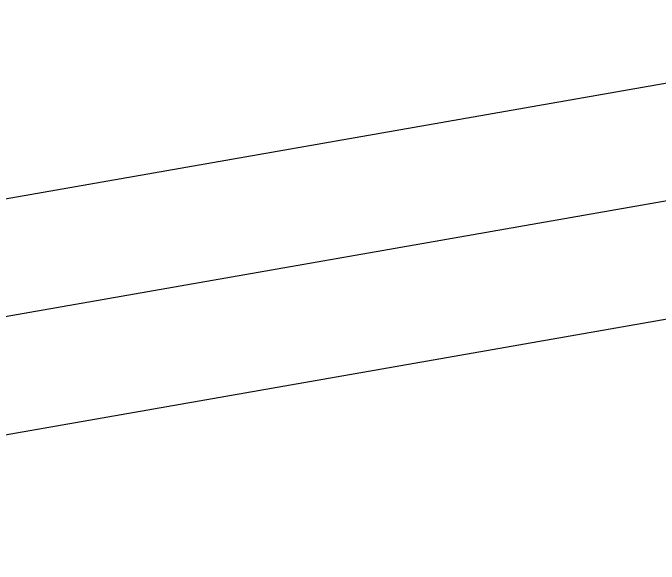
# Model space of a CAD drawing. Header units: millimetres. Extents: x 150209.93 to 150215.05, y 136675.65 to 136679.93.
# Drawn here: x 150213.64142 to 150213.66968, y 136675.95734 to 136675.98143 of the extents above; entities that cross this region are included whole.
import ezdxf

# ---------------------------------------------------------------- set-up
doc = ezdxf.new("R2010")
doc.units = ezdxf.units.MM
doc.header["$LTSCALE"] = 0.25
doc.linetypes.add('CENTER', pattern=[50.8, 31.75, -6.35, 6.35, -6.35])
doc.linetypes.add('XKITLINE00', pattern=[0])

# ---------------------------------------------------------------- blocks, each defined once
blk = doc.blocks.new('çatıı')
at = {"color": 8, "linetype": 'XKITLINE00'}
for p, q in [((23506.2, 1703.44), (23794.75, 1754.06)), ((23506.2, 1651.87), (23791.93, 1701.99))]:
    blk.add_line(p, q, dxfattribs=at)
at = {"color": 8, "linetype": 'CENTER'}
for q in [(23255, 1633.6), (23255, 1633.6), (23430, 1664.29)]:
    blk.add_line((23800.49, 1729.28), q, dxfattribs=at)

msp = doc.modelspace()

# ---------------------------------------------------------------- block references
at = {"xscale": 0.0002000170049888334, "yscale": 0.0002000170049888334, "zscale": 0.0002000170049888334}
msp.add_blockref('çatıı', (150208.928067, 136675.630592), dxfattribs=at)

doc.saveas('drawing.dxf')
